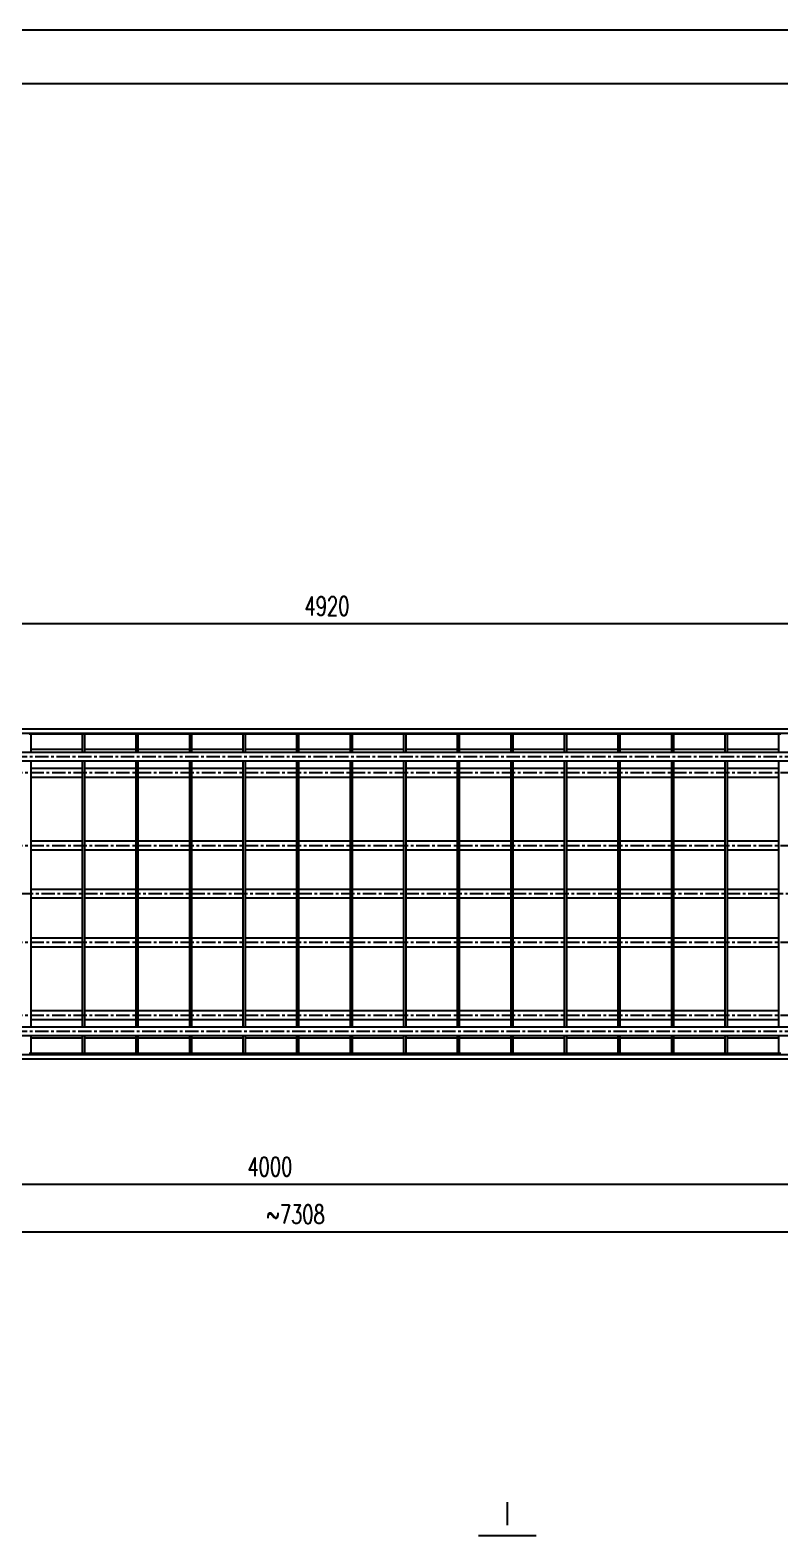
# Model space of a CAD drawing. Header units: millimetres. Extents: x -375 to 12388, y -150 to 8760.
# Drawn here: x 3805 to 5905, y 4543 to 8760 of the extents above; entities that cross this region are included whole.
import ezdxf

# ---------------------------------------------------------------- set-up
doc = ezdxf.new("R2010")
doc.units = ezdxf.units.MM
doc.header["$LTSCALE"] = 30
doc.linetypes.add('CENTER', pattern=[2, 1.25, -0.25, 0.25, -0.25])
doc.layers.get('Defpoints').update_dxf_attribs({"color": 241})
for name, color, linetype in [('1轮廓实线层', 4, 'Continuous'), ('2细线层', 7, 'Continuous'), ('3中心线层', 1, 'CENTER'), ('6文字层', 3, 'Continuous'), ('7标注层', 1, 'Continuous'), ('8符号标注层', 31, 'Continuous'), ('图框层', 4, 'Continuous')]:
    doc.layers.add(name, color=color, linetype=linetype)
doc.styles.add('PC_TEXTSTYLE', font='romans.shx', dxfattribs={"width": 0.7, "bigfont": 'hzfs.shx'})
doc.styles.add('TH_GBDIM', font='romans.shx', dxfattribs={"width": 0.7, "bigfont": 'hzfs.shx'})
doc.dimstyles.new('TH_GBDIM', dxfattribs={"dimscale": 15, "dimtxt": 3.5, "dimasz": 2.5, "dimexe": 2, "dimexo": 0, "dimgap": 1.5, "dimtad": 1, "dimdec": 1, "dimdsep": 46, "dimtxsty": 'TH_GBDIM', "dimcen": 2.5, "dimclrd": 256, "dimclre": 256, "dimclrt": 3, "dimadec": 0, "dimazin": 2, "dimtfac": 0.714286, "dimtdec": 1, "dimtmove": 0, "dimatfit": 3, "dimfxl": 0, "dimtzin": 0, "dimlwd": -1, "dimlwe": -1, "dimarcsym": 0})

# ---------------------------------------------------------------- blocks, each defined once
blk = doc.blocks.new('*D33')
at = {"layer": '7标注层'}
for p, q in [((2476.3, 5656.5), (2476.3, 5498)), ((6476.3, 5656.5), (6476.3, 5498)), ((2513.8, 5528), (6438.8, 5528))]:
    blk.add_line(p, q, dxfattribs=at)
for points in [[(2513.8, 5534.2), (2513.8, 5521.7), (2476.3, 5528)], [(6438.8, 5534.2), (6438.8, 5521.7), (6476.3, 5528)]]:
    blk.add_solid(points, dxfattribs=at)
at = {"layer": 'Defpoints', "color": 0}
for p in [(2476.3, 5656.5), (6476.3, 5656.5), (6476.3, 5528)]:
    blk.add_point(p, dxfattribs=at)
at = {"layer": '7标注层', "color": 3, "insert": (4476.3, 5576.7), "char_height": 52.5, "attachment_point": 5, "style": 'TH_GBDIM'}
blk.add_mtext('{4000}{}{}', dxfattribs=at)
blk = doc.blocks.new('*D50')
at = {"layer": '7标注层'}
for p, q in [((2176.3, 7045.7), (2176.3, 7128.3)), ((7096.3, 5934.5), (7096.3, 7128.3)), ((2213.8, 7098.3), (7058.8, 7098.3))]:
    blk.add_line(p, q, dxfattribs=at)
for points in [[(2213.8, 7104.6), (2213.8, 7092.1), (2176.3, 7098.3)], [(7058.8, 7104.6), (7058.8, 7092.1), (7096.3, 7098.3)]]:
    blk.add_solid(points, dxfattribs=at)
at = {"layer": 'Defpoints', "color": 0}
for p in [(7096.3, 7098.3), (2176.3, 7045.7), (7096.3, 5934.5)]:
    blk.add_point(p, dxfattribs=at)
at = {"layer": '7标注层', "color": 3, "insert": (4636.3, 7147.1), "char_height": 52.5, "attachment_point": 5, "style": 'TH_GBDIM'}
blk.add_mtext('{4920}{}{}', dxfattribs=at)
blk = doc.blocks.new('*D51')
at = {"layer": '7标注层'}
for p, q in [((894.3, 6341), (894.3, 5364.8)), ((8202.4, 6341), (8202.4, 5364.8)), ((931.8, 5394.8), (8164.9, 5394.8))]:
    blk.add_line(p, q, dxfattribs=at)
for points in [[(931.8, 5401.1), (931.8, 5388.6), (894.3, 5394.8)], [(8164.9, 5401.1), (8164.9, 5388.6), (8202.4, 5394.8)]]:
    blk.add_solid(points, dxfattribs=at)
at = {"layer": 'Defpoints', "color": 0}
for p in [(894.3, 6341), (8202.4, 6341), (8202.4, 5394.8)]:
    blk.add_point(p, dxfattribs=at)
at = {"layer": '7标注层', "color": 3, "insert": (4548.3, 5443.6), "char_height": 52.5, "attachment_point": 5, "style": 'TH_GBDIM'}
blk.add_mtext('{~7308}{}{}', dxfattribs=at)

msp = doc.modelspace()

# ---------------------------------------------------------------- linework, layer by layer
at = {"layer": '1轮廓实线层'}
for p, q in [((2277.33, 6790.99), (7359.83, 6790.99)), ((2285.83, 6802.99), (7359.83, 6802.99)), ((3807.83, 6787.99), (3801.83, 6787.99)), ((3807.83, 6738.15), (3807.83, 6787.99)), ((3951.83, 6787.99), (3807.83, 6787.99)), ((3957.83, 6787.99), (3951.83, 6787.99)), ((3951.83, 6738.15), (3951.83, 6787.99)), ((3957.83, 6738.15), (3957.83, 6787.99)), ((4101.83, 6787.99), (3957.83, 6787.99)), ((4107.83, 6787.99), (4101.83, 6787.99)), ((4101.83, 6738.15), (4101.83, 6787.99)), ((4107.83, 6738.15), (4107.83, 6787.99)), ((4251.83, 6787.99), (4107.83, 6787.99)), ((4257.83, 6787.99), (4251.83, 6787.99)), ((4251.83, 6738.15), (4251.83, 6787.99)), ((4257.83, 6738.15), (4257.83, 6787.99)), ((4401.83, 6787.99), (4257.83, 6787.99)), ((4407.83, 6787.99), (4401.83, 6787.99)), ((4401.83, 6738.15), (4401.83, 6787.99)), ((4407.83, 6738.15), (4407.83, 6787.99)), ((4551.83, 6787.99), (4407.83, 6787.99)), ((4557.83, 6787.99), (4551.83, 6787.99)), ((4551.83, 6738.15), (4551.83, 6787.99)), ((4557.83, 6738.15), (4557.83, 6787.99)), ((4701.83, 6787.99), (4557.83, 6787.99)), ((4707.83, 6787.99), (4701.83, 6787.99)), ((4701.83, 6738.15), (4701.83, 6787.99)), ((4707.83, 6738.15), (4707.83, 6787.99)), ((4851.83, 6787.99), (4707.83, 6787.99)), ((4857.83, 6787.99), (4851.83, 6787.99)), ((4851.83, 6738.15), (4851.83, 6787.99)), ((4857.83, 6738.15), (4857.83, 6787.99)), ((5001.83, 6787.99), (4857.83, 6787.99)), ((5007.83, 6787.99), (5001.83, 6787.99)), ((5001.83, 6738.15), (5001.83, 6787.99)), ((5007.83, 6738.15), (5007.83, 6787.99)), ((5151.83, 6787.99), (5007.83, 6787.99)), ((5157.83, 6787.99), (5151.83, 6787.99)), ((5151.83, 6738.15), (5151.83, 6787.99)), ((5157.83, 6738.15), (5157.83, 6787.99)), ((5301.83, 6787.99), (5157.83, 6787.99)), ((5307.83, 6787.99), (5301.83, 6787.99)), ((5301.83, 6738.15), (5301.83, 6787.99)), ((5307.83, 6738.15), (5307.83, 6787.99)), ((5451.83, 6787.99), (5307.83, 6787.99)), ((5457.83, 6787.99), (5451.83, 6787.99)), ((5451.83, 6738.15), (5451.83, 6787.99)), ((5457.83, 6738.15), (5457.83, 6787.99)), ((5601.83, 6787.99), (5457.83, 6787.99)), ((5607.83, 6787.99), (5601.83, 6787.99)), ((5601.83, 6738.15), (5601.83, 6787.99)), ((5607.83, 6738.15), (5607.83, 6787.99)), ((5751.83, 6787.99), (5607.83, 6787.99)), ((5757.83, 6787.99), (5751.83, 6787.99)), ((5751.83, 6738.15), (5751.83, 6787.99)), ((5757.83, 6738.15), (5757.83, 6787.99)), ((5901.83, 6787.99), (5757.83, 6787.99)), ((5907.83, 6787.99), (5901.83, 6787.99)), ((5901.83, 6738.15), (5901.83, 6787.99)), ((1722.83, 6738.15), (7722.83, 6738.15)), ((1722.83, 6713.15), (7722.83, 6713.15)), ((3951.83, 6744.95), (3807.83, 6744.95)), ((3807.83, 6340.99), (3807.83, 6713.15)), ((3951.83, 6340.99), (3951.83, 6713.15)), ((4101.83, 6744.95), (3957.83, 6744.95)), ((3957.83, 6340.99), (3957.83, 6713.15)), ((4101.83, 6340.99), (4101.83, 6713.15)), ((4251.83, 6744.95), (4107.83, 6744.95)), ((4107.83, 6340.99), (4107.83, 6713.15)), ((4251.83, 6340.99), (4251.83, 6713.15)), ((4401.83, 6744.95), (4257.83, 6744.95)), ((4257.83, 6340.99), (4257.83, 6713.15)), ((4401.83, 6340.99), (4401.83, 6713.15)), ((4551.83, 6744.95), (4407.83, 6744.95)), ((4407.83, 6340.99), (4407.83, 6713.15)), ((4551.83, 6340.99), (4551.83, 6713.15)), ((4701.83, 6744.95), (4557.83, 6744.95)), ((4557.83, 6340.99), (4557.83, 6713.15)), ((4701.83, 6340.99), (4701.83, 6713.15)), ((4851.83, 6744.95), (4707.83, 6744.95)), ((4707.83, 6340.99), (4707.83, 6713.15)), ((4851.83, 6340.99), (4851.83, 6713.15)), ((5001.83, 6744.95), (4857.83, 6744.95)), ((4857.83, 6340.99), (4857.83, 6713.15)), ((5001.83, 6340.99), (5001.83, 6713.15)), ((5151.83, 6744.95), (5007.83, 6744.95)), ((5007.83, 6340.99), (5007.83, 6713.15)), ((5151.83, 6340.99), (5151.83, 6713.15)), ((5301.83, 6744.95), (5157.83, 6744.95)), ((5157.83, 6340.99), (5157.83, 6713.15)), ((5301.83, 6340.99), (5301.83, 6713.15)), ((5451.83, 6744.95), (5307.83, 6744.95)), ((5307.83, 6340.99), (5307.83, 6713.15)), ((5451.83, 6340.99), (5451.83, 6713.15)), ((5601.83, 6744.95), (5457.83, 6744.95)), ((5457.83, 6340.99), (5457.83, 6713.15)), ((5601.83, 6340.99), (5601.83, 6713.15)), ((5751.83, 6744.95), (5607.83, 6744.95)), ((5607.83, 6340.99), (5607.83, 6713.15)), ((5751.83, 6340.99), (5751.83, 6713.15)), ((5901.83, 6744.95), (5757.83, 6744.95)), ((5757.83, 6340.99), (5757.83, 6713.15)), ((5901.83, 6340.99), (5901.83, 6713.15)), ((3807.83, 6692.9), (3951.83, 6692.9)), ((3807.83, 6667.9), (3951.83, 6667.9)), ((3957.83, 6692.9), (4101.83, 6692.9)), ((3957.83, 6667.9), (4101.83, 6667.9)), ((4107.83, 6692.9), (4251.83, 6692.9)), ((4107.83, 6667.9), (4251.83, 6667.9)), ((4257.83, 6692.9), (4401.83, 6692.9)), ((4257.83, 6667.9), (4401.83, 6667.9)), ((4407.83, 6692.9), (4551.83, 6692.9)), ((4407.83, 6667.9), (4551.83, 6667.9)), ((4557.83, 6692.9), (4701.83, 6692.9)), ((4557.83, 6667.9), (4701.83, 6667.9)), ((4707.83, 6692.9), (4851.83, 6692.9)), ((4707.83, 6667.9), (4851.83, 6667.9)), ((4857.83, 6692.9), (5001.83, 6692.9)), ((4857.83, 6667.9), (5001.83, 6667.9)), ((5007.83, 6692.9), (5151.83, 6692.9)), ((5007.83, 6667.9), (5151.83, 6667.9)), ((5157.83, 6692.9), (5301.83, 6692.9)), ((5157.83, 6667.9), (5301.83, 6667.9)), ((5307.83, 6692.9), (5451.83, 6692.9)), ((5307.83, 6667.9), (5451.83, 6667.9)), ((5457.83, 6692.9), (5601.83, 6692.9)), ((5457.83, 6667.9), (5601.83, 6667.9)), ((5607.83, 6692.9), (5751.83, 6692.9)), ((5607.83, 6667.9), (5751.83, 6667.9)), ((5757.83, 6692.9), (5901.83, 6692.9)), ((5757.83, 6667.9), (5901.83, 6667.9)), ((3807.83, 6489.25), (3951.83, 6489.25)), ((3807.83, 6464.25), (3951.83, 6464.25)), ((3957.83, 6489.25), (4101.83, 6489.25)), ((3957.83, 6464.25), (4101.83, 6464.25)), ((4107.83, 6489.25), (4251.83, 6489.25)), ((4107.83, 6464.25), (4251.83, 6464.25)), ((4257.83, 6489.25), (4401.83, 6489.25)), ((4257.83, 6464.25), (4401.83, 6464.25)), ((4407.83, 6489.25), (4551.83, 6489.25)), ((4407.83, 6464.25), (4551.83, 6464.25)), ((4557.83, 6489.25), (4701.83, 6489.25)), ((4557.83, 6464.25), (4701.83, 6464.25)), ((4707.83, 6489.25), (4851.83, 6489.25)), ((4707.83, 6464.25), (4851.83, 6464.25)), ((4857.83, 6489.25), (5001.83, 6489.25)), ((4857.83, 6464.25), (5001.83, 6464.25)), ((5007.83, 6489.25), (5151.83, 6489.25)), ((5007.83, 6464.25), (5151.83, 6464.25)), ((5157.83, 6489.25), (5301.83, 6489.25)), ((5157.83, 6464.25), (5301.83, 6464.25)), ((5307.83, 6489.25), (5451.83, 6489.25)), ((5307.83, 6464.25), (5451.83, 6464.25)), ((5457.83, 6489.25), (5601.83, 6489.25)), ((5457.83, 6464.25), (5601.83, 6464.25)), ((5607.83, 6489.25), (5751.83, 6489.25)), ((5607.83, 6464.25), (5751.83, 6464.25)), ((5757.83, 6489.25), (5901.83, 6489.25)), ((5757.83, 6464.25), (5901.83, 6464.25)), ((3951.83, 6353.49), (3807.83, 6353.49)), ((3807.83, 5968.82), (3807.83, 6340.99)), ((3951.83, 6328.49), (3807.83, 6328.49)), ((3951.83, 5968.82), (3951.83, 6340.99)), ((4101.83, 6353.49), (3957.83, 6353.49)), ((3957.83, 5968.82), (3957.83, 6340.99)), ((4101.83, 6328.49), (3957.83, 6328.49)), ((4101.83, 5968.82), (4101.83, 6340.99)), ((4251.83, 6353.49), (4107.83, 6353.49)), ((4107.83, 5968.82), (4107.83, 6340.99)), ((4251.83, 6328.49), (4107.83, 6328.49)), ((4251.83, 5968.82), (4251.83, 6340.99)), ((4401.83, 6353.49), (4257.83, 6353.49)), ((4257.83, 5968.82), (4257.83, 6340.99)), ((4401.83, 6328.49), (4257.83, 6328.49)), ((4401.83, 5968.82), (4401.83, 6340.99)), ((4551.83, 6353.49), (4407.83, 6353.49)), ((4407.83, 5968.82), (4407.83, 6340.99)), ((4551.83, 6328.49), (4407.83, 6328.49)), ((4551.83, 5968.82), (4551.83, 6340.99)), ((4701.83, 6353.49), (4557.83, 6353.49)), ((4557.83, 5968.82), (4557.83, 6340.99)), ((4701.83, 6328.49), (4557.83, 6328.49)), ((4701.83, 5968.82), (4701.83, 6340.99)), ((4851.83, 6353.49), (4707.83, 6353.49)), ((4707.83, 5968.82), (4707.83, 6340.99)), ((4851.83, 6328.49), (4707.83, 6328.49)), ((4851.83, 5968.82), (4851.83, 6340.99)), ((5001.83, 6353.49), (4857.83, 6353.49)), ((4857.83, 5968.82), (4857.83, 6340.99)), ((5001.83, 6328.49), (4857.83, 6328.49)), ((5001.83, 5968.82), (5001.83, 6340.99)), ((5151.83, 6353.49), (5007.83, 6353.49)), ((5007.83, 5968.82), (5007.83, 6340.99)), ((5151.83, 6328.49), (5007.83, 6328.49)), ((5151.83, 5968.82), (5151.83, 6340.99)), ((5301.83, 6353.49), (5157.83, 6353.49)), ((5157.83, 5968.82), (5157.83, 6340.99)), ((5301.83, 6328.49), (5157.83, 6328.49)), ((5301.83, 5968.82), (5301.83, 6340.99)), ((5451.83, 6353.49), (5307.83, 6353.49)), ((5307.83, 5968.82), (5307.83, 6340.99)), ((5451.83, 6328.49), (5307.83, 6328.49)), ((5451.83, 5968.82), (5451.83, 6340.99)), ((5601.83, 6353.49), (5457.83, 6353.49)), ((5457.83, 5968.82), (5457.83, 6340.99)), ((5601.83, 6328.49), (5457.83, 6328.49)), ((5601.83, 5968.82), (5601.83, 6340.99)), ((5751.83, 6353.49), (5607.83, 6353.49)), ((5607.83, 5968.82), (5607.83, 6340.99)), ((5751.83, 6328.49), (5607.83, 6328.49)), ((5751.83, 5968.82), (5751.83, 6340.99)), ((5901.83, 6353.49), (5757.83, 6353.49)), ((5757.83, 5968.82), (5757.83, 6340.99)), ((5901.83, 6328.49), (5757.83, 6328.49)), ((5901.83, 5968.82), (5901.83, 6340.99)), ((3807.83, 6217.72), (3951.83, 6217.72)), ((3957.83, 6217.72), (4101.83, 6217.72)), ((4107.83, 6217.72), (4251.83, 6217.72)), ((4257.83, 6217.72), (4401.83, 6217.72)), ((4407.83, 6217.72), (4551.83, 6217.72)), ((4557.83, 6217.72), (4701.83, 6217.72)), ((4707.83, 6217.72), (4851.83, 6217.72)), ((4857.83, 6217.72), (5001.83, 6217.72)), ((5007.83, 6217.72), (5151.83, 6217.72)), ((5157.83, 6217.72), (5301.83, 6217.72)), ((5307.83, 6217.72), (5451.83, 6217.72)), ((5457.83, 6217.72), (5601.83, 6217.72)), ((5607.83, 6217.72), (5751.83, 6217.72)), ((5757.83, 6217.72), (5901.83, 6217.72)), ((3807.83, 6192.72), (3951.83, 6192.72)), ((3957.83, 6192.72), (4101.83, 6192.72)), ((4107.83, 6192.72), (4251.83, 6192.72)), ((4257.83, 6192.72), (4401.83, 6192.72)), ((4407.83, 6192.72), (4551.83, 6192.72)), ((4557.83, 6192.72), (4701.83, 6192.72)), ((4707.83, 6192.72), (4851.83, 6192.72)), ((4857.83, 6192.72), (5001.83, 6192.72)), ((5007.83, 6192.72), (5151.83, 6192.72)), ((5157.83, 6192.72), (5301.83, 6192.72)), ((5307.83, 6192.72), (5451.83, 6192.72)), ((5457.83, 6192.72), (5601.83, 6192.72)), ((5607.83, 6192.72), (5751.83, 6192.72)), ((5757.83, 6192.72), (5901.83, 6192.72)), ((3807.83, 6014.08), (3951.83, 6014.08)), ((3807.83, 5989.08), (3951.83, 5989.08)), ((3957.83, 6014.08), (4101.83, 6014.08)), ((3957.83, 5989.08), (4101.83, 5989.08)), ((4107.83, 6014.08), (4251.83, 6014.08)), ((4107.83, 5989.08), (4251.83, 5989.08)), ((4257.83, 6014.08), (4401.83, 6014.08)), ((4257.83, 5989.08), (4401.83, 5989.08)), ((4407.83, 6014.08), (4551.83, 6014.08)), ((4407.83, 5989.08), (4551.83, 5989.08)), ((4557.83, 6014.08), (4701.83, 6014.08)), ((4557.83, 5989.08), (4701.83, 5989.08)), ((4707.83, 6014.08), (4851.83, 6014.08)), ((4707.83, 5989.08), (4851.83, 5989.08)), ((4857.83, 6014.08), (5001.83, 6014.08)), ((4857.83, 5989.08), (5001.83, 5989.08)), ((5007.83, 6014.08), (5151.83, 6014.08)), ((5007.83, 5989.08), (5151.83, 5989.08)), ((5157.83, 6014.08), (5301.83, 6014.08)), ((5157.83, 5989.08), (5301.83, 5989.08)), ((5307.83, 6014.08), (5451.83, 6014.08)), ((5307.83, 5989.08), (5451.83, 5989.08)), ((5457.83, 6014.08), (5601.83, 6014.08)), ((5457.83, 5989.08), (5601.83, 5989.08)), ((5607.83, 6014.08), (5751.83, 6014.08)), ((5607.83, 5989.08), (5751.83, 5989.08)), ((5757.83, 6014.08), (5901.83, 6014.08)), ((5757.83, 5989.08), (5901.83, 5989.08)), ((1722.83, 5968.82), (7722.83, 5968.82)), ((1722.83, 5943.82), (7722.83, 5943.82)), ((3807.83, 5893.99), (3807.83, 5943.82)), ((3951.83, 5937.02), (3807.83, 5937.02)), ((3951.83, 5893.99), (3951.83, 5943.82)), ((3957.83, 5893.99), (3957.83, 5943.82)), ((4101.83, 5937.02), (3957.83, 5937.02)), ((4101.83, 5893.99), (4101.83, 5943.82)), ((4107.83, 5893.99), (4107.83, 5943.82)), ((4251.83, 5937.02), (4107.83, 5937.02)), ((4251.83, 5893.99), (4251.83, 5943.82)), ((4257.83, 5893.99), (4257.83, 5943.82)), ((4401.83, 5937.02), (4257.83, 5937.02)), ((4401.83, 5893.99), (4401.83, 5943.82)), ((4407.83, 5893.99), (4407.83, 5943.82)), ((4551.83, 5937.02), (4407.83, 5937.02)), ((4551.83, 5893.99), (4551.83, 5943.82)), ((4557.83, 5893.99), (4557.83, 5943.82)), ((4701.83, 5937.02), (4557.83, 5937.02)), ((4701.83, 5893.99), (4701.83, 5943.82)), ((4707.83, 5893.99), (4707.83, 5943.82)), ((4851.83, 5937.02), (4707.83, 5937.02)), ((4851.83, 5893.99), (4851.83, 5943.82)), ((4857.83, 5893.99), (4857.83, 5943.82)), ((5001.83, 5937.02), (4857.83, 5937.02)), ((5001.83, 5893.99), (5001.83, 5943.82)), ((5007.83, 5893.99), (5007.83, 5943.82)), ((5151.83, 5937.02), (5007.83, 5937.02)), ((5151.83, 5893.99), (5151.83, 5943.82)), ((5157.83, 5893.99), (5157.83, 5943.82)), ((5301.83, 5937.02), (5157.83, 5937.02)), ((5301.83, 5893.99), (5301.83, 5943.82)), ((5307.83, 5893.99), (5307.83, 5943.82)), ((5451.83, 5937.02), (5307.83, 5937.02)), ((5451.83, 5893.99), (5451.83, 5943.82)), ((5457.83, 5893.99), (5457.83, 5943.82)), ((5601.83, 5937.02), (5457.83, 5937.02)), ((5601.83, 5893.99), (5601.83, 5943.82)), ((5607.83, 5893.99), (5607.83, 5943.82)), ((5751.83, 5937.02), (5607.83, 5937.02)), ((5751.83, 5893.99), (5751.83, 5943.82)), ((5757.83, 5893.99), (5757.83, 5943.82)), ((5901.83, 5937.02), (5757.83, 5937.02)), ((5901.83, 5893.99), (5901.83, 5943.82)), ((1946.33, 5890.99), (6995.33, 5890.99)), ((1946.33, 5878.99), (6986.83, 5878.99)), ((3807.83, 5893.99), (3801.83, 5893.99)), ((3951.83, 5893.99), (3807.83, 5893.99)), ((3957.83, 5893.99), (3951.83, 5893.99)), ((4101.83, 5893.99), (3957.83, 5893.99)), ((4107.83, 5893.99), (4101.83, 5893.99)), ((4251.83, 5893.99), (4107.83, 5893.99)), ((4257.83, 5893.99), (4251.83, 5893.99)), ((4401.83, 5893.99), (4257.83, 5893.99)), ((4407.83, 5893.99), (4401.83, 5893.99)), ((4551.83, 5893.99), (4407.83, 5893.99)), ((4557.83, 5893.99), (4551.83, 5893.99)), ((4701.83, 5893.99), (4557.83, 5893.99)), ((4707.83, 5893.99), (4701.83, 5893.99)), ((4851.83, 5893.99), (4707.83, 5893.99)), ((4857.83, 5893.99), (4851.83, 5893.99)), ((5001.83, 5893.99), (4857.83, 5893.99)), ((5007.83, 5893.99), (5001.83, 5893.99)), ((5151.83, 5893.99), (5007.83, 5893.99)), ((5157.83, 5893.99), (5151.83, 5893.99)), ((5301.83, 5893.99), (5157.83, 5893.99)), ((5307.83, 5893.99), (5301.83, 5893.99)), ((5451.83, 5893.99), (5307.83, 5893.99)), ((5457.83, 5893.99), (5451.83, 5893.99)), ((5601.83, 5893.99), (5457.83, 5893.99)), ((5607.83, 5893.99), (5601.83, 5893.99)), ((5751.83, 5893.99), (5607.83, 5893.99)), ((5757.83, 5893.99), (5751.83, 5893.99)), ((5901.83, 5893.99), (5757.83, 5893.99)), ((5907.83, 5893.99), (5901.83, 5893.99))]:
    msp.add_line(p, q, dxfattribs=at)
at = {"layer": '2细线层'}
msp.add_line((12240, 8760), (-375, 8760), dxfattribs=at)
at = {"layer": '3中心线层'}
for p, q in [((1719.01, 6725.65), (7722.83, 6725.65)), ((1766.14, 6680.4), (7460.88, 6680.4)), ((1766.14, 6476.75), (7309.65, 6476.75)), ((8253.8, 6340.99), (868.24, 6340.99)), ((1766.14, 6205.22), (7460.88, 6205.22)), ((1766.14, 6001.58), (7309.65, 6001.58)), ((1719.01, 5956.32), (7722.83, 5956.32))]:
    msp.add_line(p, q, dxfattribs=at)
at = {"layer": '8符号标注层', "color": 4}
msp.add_line((5222.23, 4542.79), (5060.78, 4542.79), dxfattribs=at)
at = {"layer": '图框层'}
msp.add_line((12090, 8610), (0, 8610), dxfattribs=at)

# ---------------------------------------------------------------- texts
at = {"layer": '6文字层', "insert": (5141.51, 4565.29), "char_height": 74.23, "attachment_point": 8, "style": 'PC_TEXTSTYLE'}
msp.add_mtext('Ⅰ', dxfattribs=at)

# ---------------------------------------------------------------- dimensions: what is measured, and where the dimension line sits
at = {"layer": '7标注层'}
for base, p1, p2, picture, middle in [((7096.33, 7098.35), (2176.33, 7045.72), (7096.33, 5934.46), '*D50', (4636.33, 7147.1)), ((6476.33, 5527.99), (2476.33, 5656.54), (6476.33, 5656.54), '*D33', (4476.33, 5576.74))]:
    dim = msp.add_linear_dim(base=base, p1=p1, p2=p2, text='{<>}{}{}', dimstyle='TH_GBDIM', override={"dimexo": 0, "dimgap": 1.5, "dimtad": 1, "dimjust": 0, "dimdec": 1, "dimlfac": 1, "dimse1": 0, "dimse2": 0, "dimsd1": 0, "dimsd2": 0}, dxfattribs=at)
    dim.commit()
    dim.dimension.update_dxf_attribs({"geometry": picture, "text_midpoint": middle})
dim = msp.add_linear_dim(base=(8202.36, 5394.81), p1=(894.33, 6340.99), p2=(8202.36, 6340.99), text='{~<>}{}{}', dimstyle='TH_GBDIM', override={"dimexo": 0, "dimgap": 1.5, "dimtad": 1, "dimjust": 0, "dimdec": 1, "dimlfac": 1, "dimse1": 0, "dimse2": 0, "dimsd1": 0, "dimsd2": 0}, dxfattribs=at)
dim.commit()
dim.dimension.update_dxf_attribs({"geometry": '*D51', "text_midpoint": (4548.34, 5394.81), "dimtype": 160})

doc.saveas('drawing.dxf')
